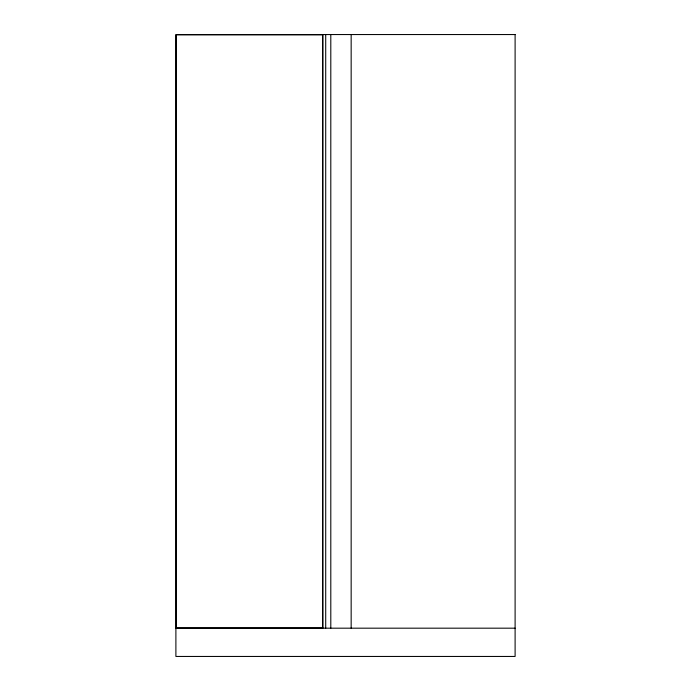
<?xml version="1.0" encoding="UTF-8"?>
<svg xmlns="http://www.w3.org/2000/svg" width="691" height="691" viewBox="0 0 691 691"><rect width="100%" height="100%" fill="white"/><g stroke="black" fill="none" stroke-linecap="round" stroke-linejoin="round"><path stroke-width="1.04" d="M175.894 628.179L515.106 628.179M351.158 34.55L351.158 628.179M330.799 34.55L330.799 628.179M325.711 34.55L325.711 628.179M322.887 34.55L322.887 628.179M515.106 34.55L175.894 34.55L175.894 656.45L515.106 656.45L515.106 34.55M322.602 34.835L176.17 34.835L176.17 627.903L322.602 627.903L322.602 34.835"/></g></svg>
